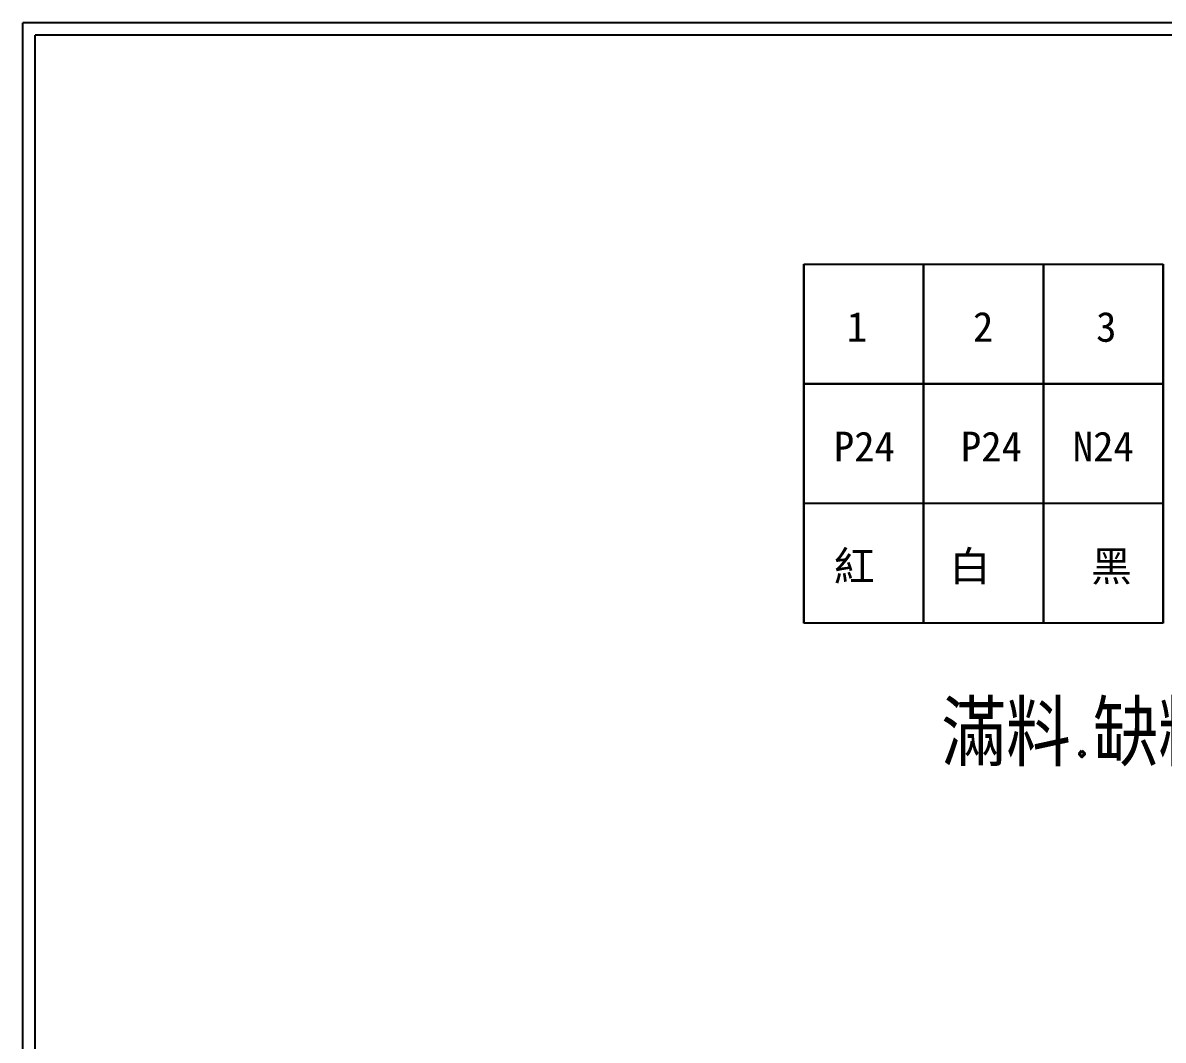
# Model space of a CAD drawing. Extents: x 275 to 562, y 265 to 469.
# Drawn here: x 274.9 to 389.2, y 366.9 to 468.9 of the extents above; entities that cross this region are included whole.
import ezdxf

# ---------------------------------------------------------------- set-up
doc = ezdxf.new("R2010")
doc.units = 0
doc.layers.add('圖框層', color=7, linetype='CONTINUOUS')
doc.layers.add('標尺寸層', color=3, linetype='CONTINUOUS')
doc.styles.add('CNS', font='romanc.shx', dxfattribs={"bigfont": 'chineset.shx'})
doc.styles.add('STSL', font='kaiu.ttf')

msp = doc.modelspace()

# ---------------------------------------------------------------- linework, layer by layer
at = {"layer": '圖框層', "color": 7}
for p, q in [((561.9, 468.91), (274.9, 468.91)), ((274.9, 264.95), (274.9, 468.91)), ((560.65, 467.66), (276.15, 467.66)), ((276.15, 266.2), (276.15, 467.66))]:
    msp.add_line(p, q, dxfattribs=at)
at = {"layer": '標尺寸層', "color": 7}
for p, q in [((353.16, 444.73), (353.16, 432.73)), ((353.16, 444.73), (365.16, 444.73)), ((353.16, 432.73), (353.16, 444.73)), ((353.16, 444.73), (353.16, 432.73)), ((353.16, 444.73), (365.16, 444.73)), ((353.16, 432.73), (353.16, 444.73)), ((365.16, 444.73), (365.16, 432.73)), ((365.16, 444.73), (377.16, 444.73)), ((365.16, 432.73), (365.16, 444.73)), ((365.16, 444.73), (365.16, 432.73)), ((365.16, 432.73), (365.16, 444.73)), ((377.16, 444.73), (377.16, 432.73)), ((377.16, 444.73), (389.16, 444.73)), ((377.16, 432.73), (377.16, 444.73)), ((389.16, 444.73), (389.16, 432.73)), ((389.16, 432.73), (389.16, 444.73)), ((365.16, 432.73), (353.16, 432.73)), ((365.16, 432.73), (353.16, 432.73)), ((353.16, 432.73), (353.16, 420.73)), ((353.16, 432.73), (365.16, 432.73)), ((353.16, 420.73), (353.16, 432.73)), ((353.16, 432.73), (353.16, 420.73)), ((353.16, 432.73), (365.16, 432.73)), ((353.16, 420.73), (353.16, 432.73)), ((377.16, 432.73), (365.16, 432.73)), ((365.16, 432.73), (365.16, 420.73)), ((365.16, 432.73), (377.16, 432.73)), ((365.16, 420.73), (365.16, 432.73)), ((365.16, 432.73), (365.16, 420.73)), ((365.16, 420.73), (365.16, 432.73)), ((389.16, 432.73), (377.16, 432.73)), ((377.16, 432.73), (377.16, 420.73)), ((377.16, 432.73), (389.16, 432.73)), ((377.16, 420.73), (377.16, 432.73)), ((389.16, 432.73), (389.16, 420.73)), ((389.16, 420.73), (389.16, 432.73)), ((365.16, 420.73), (353.16, 420.73)), ((365.16, 420.73), (353.16, 420.73)), ((353.16, 420.73), (353.16, 408.73)), ((353.16, 408.73), (353.16, 420.73)), ((353.16, 420.73), (353.16, 408.73)), ((353.16, 408.73), (353.16, 420.73)), ((377.16, 420.73), (365.16, 420.73)), ((365.16, 420.73), (365.16, 408.73)), ((365.16, 408.73), (365.16, 420.73)), ((365.16, 420.73), (365.16, 408.73)), ((365.16, 408.73), (365.16, 420.73)), ((389.16, 420.73), (377.16, 420.73)), ((377.16, 420.73), (377.16, 408.73)), ((377.16, 408.73), (377.16, 420.73)), ((389.16, 420.73), (389.16, 408.73)), ((389.16, 408.73), (389.16, 420.73)), ((365.16, 408.73), (353.16, 408.73)), ((365.16, 408.73), (353.16, 408.73)), ((377.16, 408.73), (365.16, 408.73)), ((389.16, 408.73), (377.16, 408.73))]:
    msp.add_line(p, q, dxfattribs=at)

# ---------------------------------------------------------------- texts
at = {"layer": '圖框層', "color": 7, "style": 'STSL'}
for s, p in [('1', (357.46, 436.94)), ('2', (370.1, 436.94)), ('3', (382.44, 436.94)), ('P24', (356.16, 424.94)), ('P24', (368.89, 424.94)), ('N24', (380.1, 424.94)), ('紅', (356.16, 412.94)), ('白', (367.76, 412.94)), ('黑', (381.92, 412.94))]:
    msp.add_text(s, height=3, dxfattribs=at).set_placement(p)
at = {"layer": '標尺寸層', "color": 7, "insert": (366.91, 400.89), "char_height": 6.5, "attachment_point": 1, "style": 'CNS'}
msp.add_mtext_dynamic_manual_height_columns('滿料.缺料 10P軍規金屬接頭', width=116.1555, gutter_width=32.5, heights=[0], dxfattribs=at)

doc.saveas('drawing.dxf')
